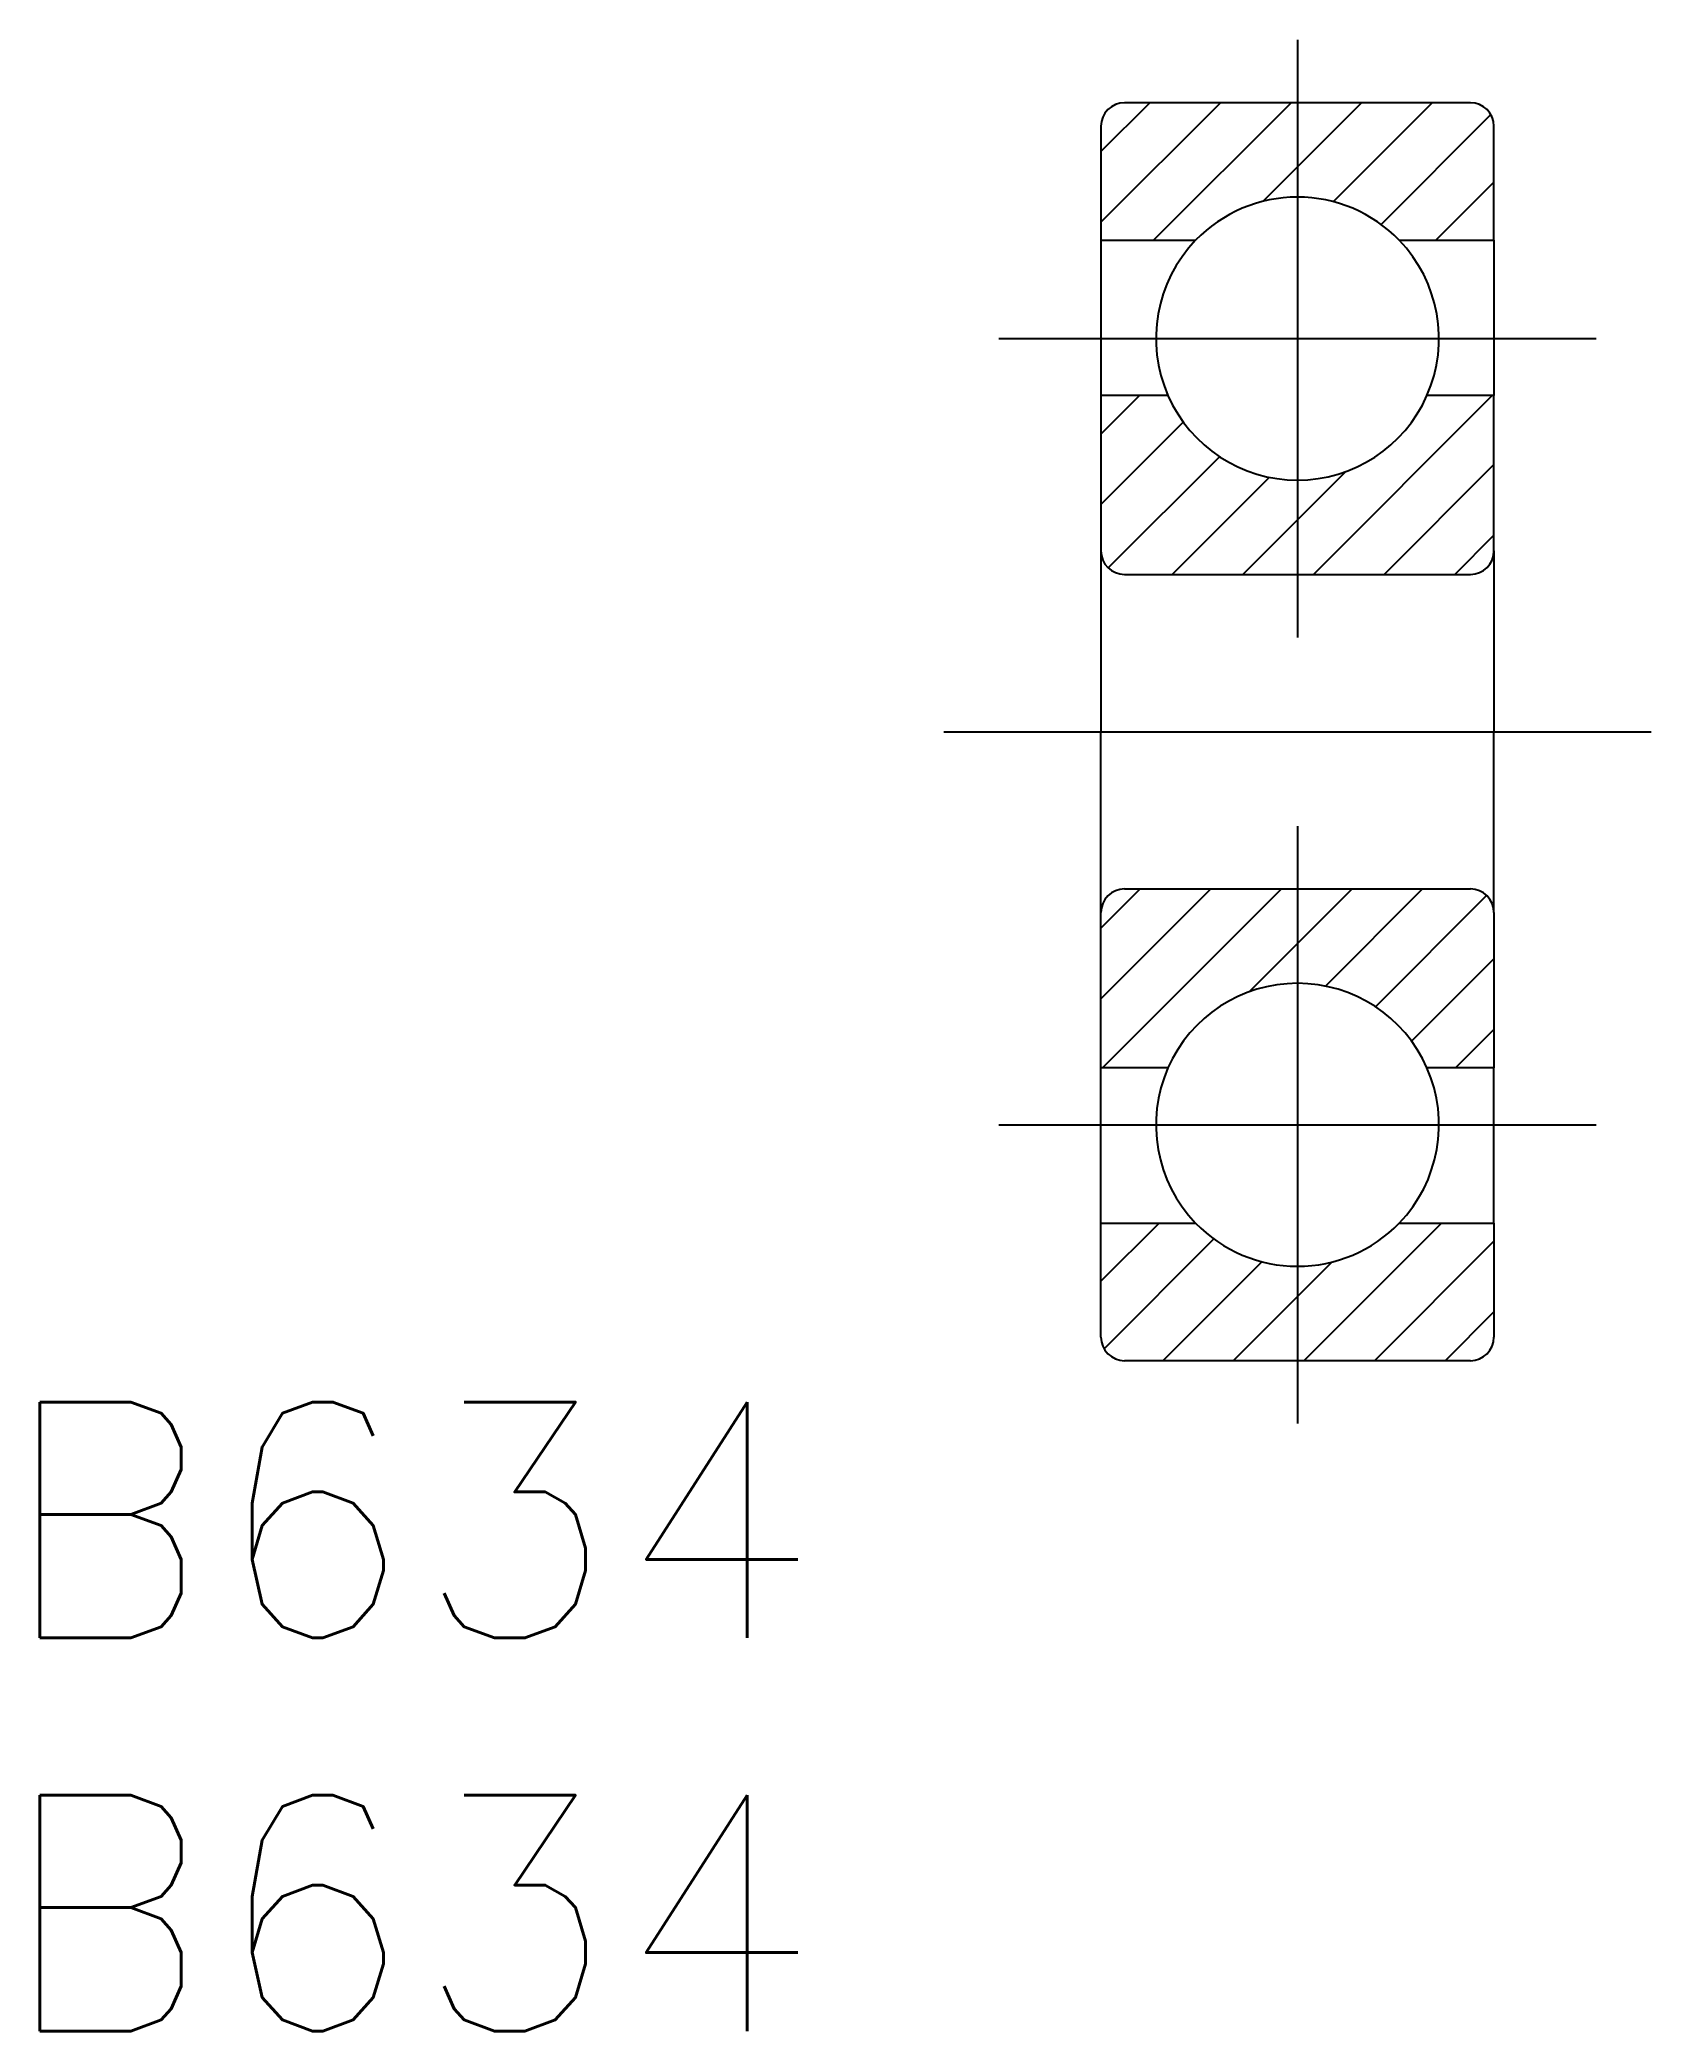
# Model space of a CAD drawing. Extents: x -16 to 4.5, y -16.5 to 8.8.
import ezdxf

# ---------------------------------------------------------------- set-up
doc = ezdxf.new("R2010")
doc.units = 0
doc.linetypes.add('CENTER', pattern=[50.8, 31.75, -6.35, 6.35, -6.35])
doc.layers.get('0').update_dxf_attribs({"linetype": 'CONTINUOUS'})
doc.layers.add('CENTER', color=1, linetype='CENTER')
doc.styles.get("Standard").update_dxf_attribs({"font": 'txt.shx', "height": 3, "bigfont": 'bigfont.shx'})

msp = doc.modelspace()

# ---------------------------------------------------------------- linework, layer by layer
at = {"color": 3, "linetype": 'CONTINUOUS'}
for p, q in [((-2.5, 7.378), (-1.878, 8)), ((-2.5, 6.48), (-0.98, 8)), ((-1.832, 6.25), (-0.082, 8)), ((0, 7.184), (0.816, 8)), ((0.455, 6.741), (1.714, 8)), ((1.064, 6.452), (2.461, 7.849)), ((-0.438, 6.746), (0, 7.184)), ((1.76, 6.25), (2.5, 6.99)), ((-2.5, 3.786), (-2.011, 4.275)), ((0.204, 2), (2.479, 4.275)), ((-2.5, 2.888), (-1.452, 3.936)), ((-2.407, 2.083), (-0.992, 3.498)), ((0, 2.694), (0.614, 3.308)), ((1.102, 2), (2.5, 3.398)), ((-1.592, 2), (-0.356, 3.236)), ((-0.694, 2), (0, 2.694)), ((2, 2), (2.5, 2.5)), ((-2.5, -2.5), (-2, -2)), ((-2.5, -3.398), (-1.102, -2)), ((-2.479, -4.275), (-0.204, -2)), ((0, -2.694), (0.694, -2)), ((0.356, -3.236), (1.592, -2)), ((0.992, -3.498), (2.407, -2.083)), ((-0.614, -3.308), (0, -2.694)), ((1.452, -3.936), (2.5, -2.888)), ((2.011, -4.275), (2.5, -3.786)), ((-2.5, -6.99), (-1.76, -6.25)), ((0.082, -8), (1.832, -6.25)), ((-2.461, -7.849), (-1.064, -6.452)), ((0.98, -8), (2.5, -6.48)), ((-1.714, -8), (-0.455, -6.741)), ((0, -7.184), (0.438, -6.746)), ((-0.816, -8), (0, -7.184)), ((1.878, -8), (2.5, -7.378))]:
    msp.add_line(p, q, dxfattribs=at)
at = {"color": 7, "linetype": 'CONTINUOUS'}
for p, q in [((2.2, 8), (-2.2, 8)), ((-2.5, 7.7), (-2.5, 6.25)), ((2.5, 6.25), (2.5, 7.7)), ((-2.5, 6.25), (-2.5, 4.275)), ((-2.5, 6.25), (-1.295, 6.25)), ((1.295, 6.25), (2.5, 6.25)), ((2.5, 6.25), (2.5, 4.275)), ((-1.648, 4.275), (-2.5, 4.275)), ((-2.5, 4.275), (-2.5, 2.3)), ((2.5, 4.275), (1.648, 4.275)), ((2.5, 2.3), (2.5, 4.275)), ((-2.5, 2.3), (-2.5, 0)), ((2.5, 2.3), (2.5, 0)), ((-2.2, 2), (2.2, 2)), ((-2.5, -2.3), (-2.5, 0)), ((2.5, -2.3), (2.5, 0)), ((-2.2, -2), (2.2, -2)), ((-2.5, -4.275), (-2.5, -2.3)), ((2.5, -2.3), (2.5, -4.275)), ((-2.5, -6.25), (-2.5, -4.275)), ((-1.648, -4.275), (-2.5, -4.275)), ((2.5, -4.275), (1.648, -4.275)), ((2.5, -6.25), (2.5, -4.275)), ((-2.5, -6.25), (-1.295, -6.25)), ((-2.5, -7.7), (-2.5, -6.25)), ((1.295, -6.25), (2.5, -6.25)), ((2.5, -6.25), (2.5, -7.7)), ((2.2, -8), (-2.2, -8))]:
    msp.add_line(p, q, dxfattribs=at)
for centre, radius, start, end in [((-2.2, 7.7), 0.3, 90, 180), ((2.2, 7.7), 0.3, 0, 90), ((0, 5), 1.8, 43.983, 136.017), ((0, 5), 1.8, 136.017, 203.7519), ((0, 5), 1.8, 336.2481, 43.983), ((0, 5), 1.8, 203.7519, 336.2481), ((-2.2, 2.3), 0.3, 180, 270), ((2.2, 2.3), 0.3, 270, 0), ((-2.2, -2.3), 0.3, 90, 180), ((2.2, -2.3), 0.3, 0, 90), ((0, -5), 1.8, 23.7519, 156.2481), ((0, -5), 1.8, 156.2481, 223.983), ((0, -5), 1.8, 316.017, 23.7519), ((0, -5), 1.8, 223.983, 316.017), ((-2.2, -7.7), 0.3, 180, 270), ((2.2, -7.7), 0.3, 270, 0)]:
    msp.add_arc(centre, radius, start, end, dxfattribs=at)
at = {"layer": 'CENTER', "color": 1, "linetype": 'CENTER'}
for p, q in [((0, 8.8), (0, 1.2)), ((-3.8, 5), (3.8, 5)), ((-4.5, 0), (4.5, 0)), ((0, -1.2), (0, -8.8)), ((-3.8, -5), (3.8, -5))]:
    msp.add_line(p, q, dxfattribs=at)

# ---------------------------------------------------------------- texts
at = {"color": 7, "linetype": 'CONTINUOUS'}
for p in [(-16.514, -11.527), (-16.514, -16.528)]:
    msp.add_text('B634', height=3, dxfattribs=at).set_placement(p)

doc.saveas('drawing.dxf')
